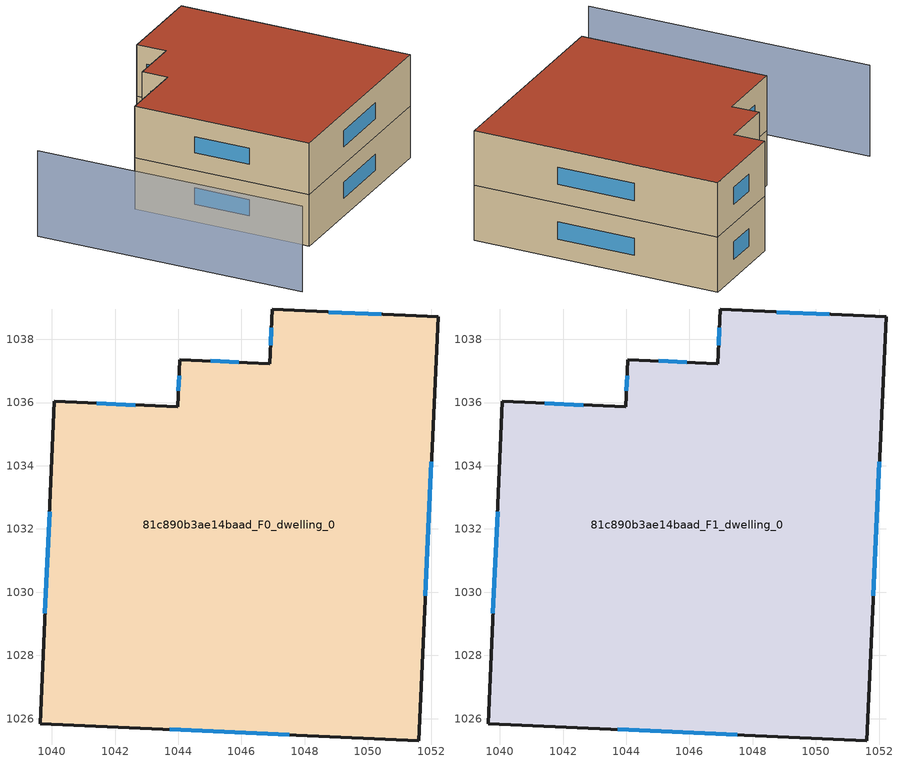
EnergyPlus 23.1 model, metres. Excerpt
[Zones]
81c890b3ae14baad_F0_dwelling_0
 floor ground (EU_floor_Construction): 1052.22,1038.71 1051.62,1025.31 1039.63,1025.84 1040.08,1036.04 1043.98,1035.86 1044.05,1037.36 1046.9,1037.23 1046.97,1038.95 z0
 wall outside (EU_wall_Construction): 1052.22,1038.71 1046.97,1038.95 1046.9,1037.23 1044.05,1037.36 1043.98,1035.86 1040.08,1036.04 1039.63,1025.84 1051.62,1025.31 1052.22,1038.71 z0:3
 window (EU_Window_Construction): 1050.42,1038.79 1048.77,1038.87 / 1051.82,1029.89 1052.01,1034.12 / 1043.73,1025.66 1047.51,1025.49 / 1039.93,1032.55 1039.78,1029.33 / 1042.65,1035.92 1041.42,1035.98 / 1044.03,1036.85 1044,1036.38 / 1045.92,1037.28 1045.02,1037.32 / 1046.95,1038.36 1046.92,1037.82 z1.03:1.97
81c890b3ae14baad_F1_dwelling_0
 floor to 81c890b3ae14baad_F0_dwelling_0 (EU_floor_Construction): 1052.22,1038.71 1051.62,1025.31 1039.63,1025.84 1040.08,1036.04 1043.98,1035.86 1044.05,1037.36 1046.9,1037.23 1046.97,1038.95 z3
 wall outside (EU_wall_Construction): 1052.22,1038.71 1046.97,1038.95 1046.9,1037.23 1044.05,1037.36 1043.98,1035.86 1040.08,1036.04 1039.63,1025.84 1051.62,1025.31 1052.22,1038.71 z3:6
 window (EU_Window_Construction): 1050.42,1038.79 1048.77,1038.87 / 1051.82,1029.89 1052.01,1034.12 / 1043.73,1025.66 1047.51,1025.49 / 1039.93,1032.55 1039.78,1029.33 / 1042.65,1035.92 1041.42,1035.98 / 1044.03,1036.85 1044,1036.38 / 1045.92,1037.28 1045.02,1037.32 / 1046.95,1038.36 1046.92,1037.82 z4.03:4.97
 roof outside (EU_roof_Construction): 1051.62,1025.31 1052.22,1038.71 1046.97,1038.95 1046.9,1037.23 1044.05,1037.36 1043.98,1035.86 1040.08,1036.04 1039.63,1025.84 z6
shading: 1034.99,1039.37 1034.39,1023.93 z0:5
[Building]
EU S2 Campaign: North Axis=0; Terrain=City; Solar Distribution=FullExterior
[Site:Location]
Cape.Town.Intl.AP: Latitude=-33.965; Longitude=18.602; Time Zone=2; Elevation=46
[SizingPeriod:WeatherFileDays]
AnnualSizingPeriod: Begin Month=1; Begin Day of Month=1; End Month=12; End Day of Month=31; Day of Week for Start Day=Monday; Use Weather File Daylight Saving Period=No; Use Weather File Rain and Snow Indicators=No
[MATERIAL]
EU_InternalMass_Material: Roughness=MediumRough; Thickness=0.1; Conductivity=1; Density=1800; Specific Heat=900; Thermal Absorptance=0.9; Solar Absorptance=0.7; Visible Absorptance=0.7
[MATERIAL:NOMASS] Roughness=MediumRough; Thermal Absorptance=0.9; Solar Absorptance=0.7; Visible Absorptance=0.7
Name | Thermal Resistance
EU_wall_NoMass | 0.493876
EU_roof_NoMass | 0.449382
EU_floor_NoMass | 1.25
[WINDOWMATERIAL:SIMPLEGLAZINGSYSTEM]
EU_Window_SimpleGlazing: UFactor=4.4; Solar Heat Gain Coefficient=0.85; Visible Transmittance=0.85
[CONSTRUCTION]
EU_wall_Construction: EU_wall_NoMass
EU_roof_Construction: EU_roof_NoMass
EU_floor_Construction: EU_floor_NoMass
EU_Window_Construction: EU_Window_SimpleGlazing
EU_InternalMass_Construction: EU_InternalMass_Material
[ZONE] Type=1; Multiplier=1; Ceiling Height=autocalculate; Floor Area=autocalculate; Part of Total Floor Area=Yes
Name | Volume
81c890b3ae14baad_F0_dwelling_0 | 430.869
81c890b3ae14baad_F1_dwelling_0 | 430.87
[INTERNALMASS] Construction=EU_InternalMass_Construction; Surface Area=143.623
Name | Zone or ZoneList
81c890b3ae14baad_F0_dwelling_0_EU_InternalMass | 81c890b3ae14baad_F0_dwelling_0
81c890b3ae14baad_F1_dwelling_0_EU_InternalMass | 81c890b3ae14baad_F1_dwelling_0
[OTHEREQUIPMENT] Fuel Type=Electricity; Design Level Calculation Method=Watts/Area; Power per Zone Floor Area=1; Fraction Latent=0; Fraction Radiant=0; Fraction Lost=0; Carbon Dioxide Generation Rate=0; EndUse Subcategory=EU_Step8_InternalGains
Name | Zone or ZoneList or Space or SpaceList | Schedule
EU_Step8_InternalGain_81c890b3ae14baad_F0_dwelling_0_f000 | 81c890b3ae14baad_F0_dwelling_0 | EU_Step8_GainSchedule_81c890b3ae14baad_F0_dwelling_0_f000
EU_Step8_InternalGain_81c890b3ae14baad_F1_dwelling_0_f000 | 81c890b3ae14baad_F1_dwelling_0 | EU_Step8_GainSchedule_81c890b3ae14baad_F1_dwelling_0_f000
[ZONEVENTILATION:DESIGNFLOWRATE] Schedule=EU_AlwaysOn; Design Flow Rate Calculation Method=AirChanges/Hour; Air Changes per Hour=0.64; Ventilation Type=Natural; Fan Pressure Rise=0; Fan Total Efficiency=1; Constant Term Coefficient=1; Temperature Term Coefficient=0; Velocity Term Coefficient=0; Velocity Squared Term Coefficient=0; Minimum Indoor Temperature=-100; Maximum Indoor Temperature=100; Delta Temperature=-100; Minimum Outdoor Temperature=-100; Maximum Outdoor Temperature=100; Maximum Wind Speed=40
Name | Zone or ZoneList or Space or SpaceList
EU_ConstantAir_81c890b3ae14baad_F0_dwelling_0 | 81c890b3ae14baad_F0_dwelling_0
EU_ConstantAir_81c890b3ae14baad_F1_dwelling_0 | 81c890b3ae14baad_F1_dwelling_0
[HVACTEMPLATE:THERMOSTAT] Constant Heating Setpoint=20; Constant Cooling Setpoint=50
EU_HeatOnly_81c890b3ae14baad_F0_dwelling_0; EU_HeatOnly_81c890b3ae14baad_F1_dwelling_0
[HVACTEMPLATE:ZONE:IDEALLOADSAIRSYSTEM] System Availability Schedule=EU_AlwaysOn; Maximum Heating Supply Air Temperature=50; Minimum Cooling Supply Air Temperature=13; Maximum Heating Supply Air Humidity Ratio=0.0156; Minimum Cooling Supply Air Humidity Ratio=0.0077; Heating Limit=NoLimit; Cooling Limit=NoLimit; Heating Availability Schedule=EU_AlwaysOn; Cooling Availability Schedule=EU_CoolingOff; Dehumidification Control Type=ConstantSensibleHeatRatio; Cooling Sensible Heat Ratio=0.7; Dehumidification Setpoint=60; Humidification Control Type=None; Humidification Setpoint=30; Outdoor Air Method=None; Outdoor Air Flow Rate per Person=0.00944; Outdoor Air Flow Rate per Zone Floor Area=0; Outdoor Air Flow Rate per Zone=0; Demand Controlled Ventilation Type=None; Outdoor Air Economizer Type=NoEconomizer; Heat Recovery Type=None; Sensible Heat Recovery Effectiveness=0.7; Latent Heat Recovery Effectiveness=0.65
Name | Template Thermostat
81c890b3ae14baad_F0_dwelling_0 | EU_HeatOnly_81c890b3ae14baad_F0_dwelling_0
81c890b3ae14baad_F1_dwelling_0 | EU_HeatOnly_81c890b3ae14baad_F1_dwelling_0
[SIZING:ZONE] Zone Cooling Design Supply Air Temperature Input Method=SupplyAirTemperature; Zone Cooling Design Supply Air Temperature=13; Zone Heating Design Supply Air Temperature Input Method=SupplyAirTemperature; Zone Heating Design Supply Air Temperature=50; Zone Cooling Design Supply Air Humidity Ratio=0.008; Zone Heating Design Supply Air Humidity Ratio=0.008; Cooling Design Air Flow Method=DesignDay; Cooling Design Air Flow Rate=0; Cooling Minimum Air Flow per Zone Floor Area=0.000762; Cooling Minimum Air Flow=0; Cooling Minimum Air Flow Fraction=0.2; Heating Design Air Flow Method=DesignDay; Heating Design Air Flow Rate=0; Heating Maximum Air Flow per Zone Floor Area=0.002032; Heating Maximum Air Flow=0.141576; Heating Maximum Air Flow Fraction=0.3; Account for Dedicated Outdoor Air System=No; Dedicated Outdoor Air System Control Strategy=NeutralSupplyAir; Dedicated Outdoor Air Low Setpoint Temperature for Design=autosize; Dedicated Outdoor Air High Setpoint Temperature for Design=autosize; Zone Load Sizing Method=Sensible Load Only No Latent Load; Zone Latent Cooling Design Supply Air Humidity Ratio Input Method=HumidityRatioDifference; Zone Cooling Design Supply Air Humidity Ratio Difference=0.005; Zone Latent Heating Design Supply Air Humidity Ratio Input Method=HumidityRatioDifference; Zone Humidification Design Supply Air Humidity Ratio Difference=0.005
81c890b3ae14baad_F0_dwelling_0; 81c890b3ae14baad_F1_dwelling_0
[SCHEDULE:CONSTANT]
Name | Hourly Value
EU_AlwaysOn | 1
EU_CoolingOff | 0
[SCHEDULE:FILE] Column Number=1; Rows to Skip at Top=0; Number of Hours of Data=8760; Column Separator=Comma; Interpolate to Timestep=No; Minutes per Item=60; Adjust Schedule for Daylight Savings=Yes
Name | File
EU_Step8_GainSchedule_81c890b3ae14baad_F0_dwelling_0_f000 | ../../schedules/81c890b3ae14baad/81c890b3ae14baad_F0_dwelling_0_f000_gain.csv
EU_Step8_GainSchedule_81c890b3ae14baad_F1_dwelling_0_f000 | ../../schedules/81c890b3ae14baad/81c890b3ae14baad_F1_dwelling_0_f000_gain.csv
